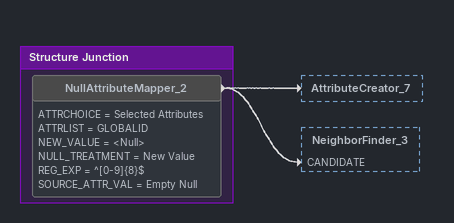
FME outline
Bookmark: Structure Junction
NullAttributeMapper_2 [off]
    ATTRCHOICE = Selected Attributes
    ATTRLIST = GLOBALID
    NEW_VALUE = <Null>
    NULL_TREATMENT = New Value
    REG_EXP = ^[0-9]{8}$
    SOURCE_ATTR_VAL = Empty Null
    -> AttributeCreator_7
    -> NeighborFinder_3 [CANDIDATE]
